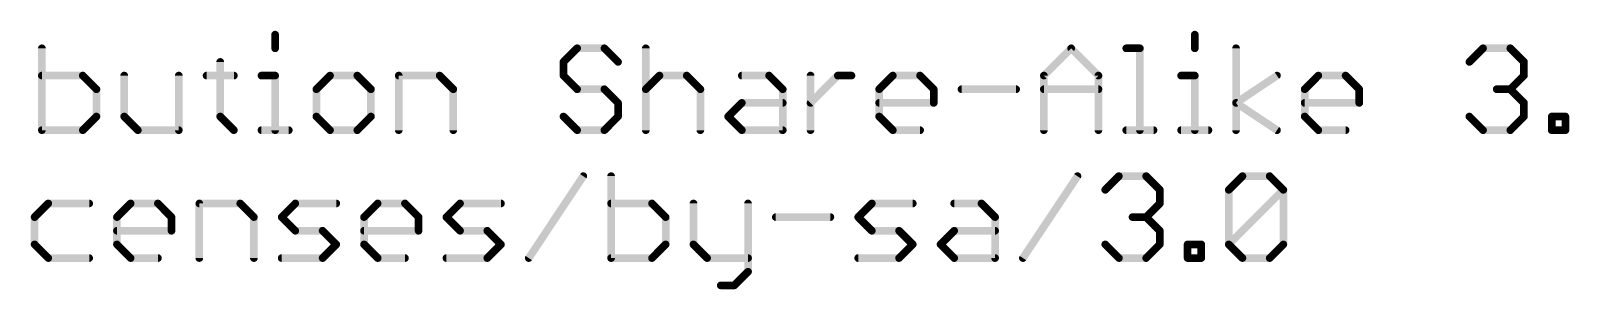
# Model space of a CAD drawing. Extents: x -98 to 26, y -2 to 26.
# Drawn here: x -35.45 to -4.87, y 13.43 to 18.56 of the extents above; entities that cross this region are included whole.
import ezdxf

# ---------------------------------------------------------------- set-up
doc = ezdxf.new("R2010")
doc.units = 0
doc.layers.add('27', color=253, linetype='CONTINUOUS')

msp = doc.modelspace()

# ---------------------------------------------------------------- linework, layer by layer
at = {"layer": '27', "const_width": 0.1524}
for points in [[(-30.5921, 18.4844), (-30.5921, 18.2132)], [(-12.3105, 18.4844), (-12.3105, 18.2132)], [(-35.229, 18.2132), (-35.229, 16.5862)], [(-24.5892, 18.2132), (-24.8603, 17.942)], [(-24.0469, 18.2132), (-24.5892, 18.2132)], [(-23.7757, 17.942), (-24.0469, 18.2132)], [(-23.2232, 18.2132), (-23.2232, 16.5862)], [(-15.3103, 17.6709), (-14.7679, 18.2132)], [(-14.7679, 18.2132), (-14.2256, 17.6709)], [(-13.6731, 18.2132), (-13.402, 18.2132)], [(-13.402, 18.2132), (-13.402, 16.5862)], [(-11.4902, 16.5862), (-11.4902, 18.2132)], [(-6.8516, 17.942), (-6.5805, 18.2132)], [(-6.5805, 18.2132), (-6.0381, 18.2132)], [(-6.0381, 18.2132), (-5.767, 17.942)], [(-34.4155, 17.6709), (-35.229, 17.6709)], [(-34.1443, 17.3997), (-34.4155, 17.6709)], [(-33.5918, 17.6709), (-33.5918, 16.8574)], [(-32.5072, 16.5862), (-32.5072, 17.6709)], [(-31.9547, 17.6709), (-31.4124, 17.6709)], [(-31.6835, 17.942), (-31.6835, 16.8574)], [(-30.8633, 17.6709), (-30.5921, 17.6709)], [(-30.5921, 17.6709), (-30.5921, 16.5862)], [(-29.5007, 17.6709), (-29.7718, 17.3997)], [(-28.9583, 17.6709), (-29.5007, 17.6709)], [(-28.6872, 17.3997), (-28.9583, 17.6709)], [(-28.1347, 16.5862), (-28.1347, 17.6709)], [(-28.1347, 17.6709), (-27.3212, 17.6709)], [(-27.3212, 17.6709), (-27.05, 17.3997)], [(-24.8603, 17.942), (-24.8603, 17.6709)], [(-24.8603, 17.6709), (-24.5892, 17.3997)], [(-23.2232, 17.3997), (-22.952, 17.6709)], [(-22.952, 17.6709), (-22.4097, 17.6709)], [(-22.4097, 17.6709), (-22.1385, 17.3997)], [(-21.3149, 17.6709), (-20.7725, 17.6709)], [(-20.7725, 17.6709), (-20.5014, 17.3997)], [(-19.9489, 16.5862), (-19.9489, 17.6709)], [(-19.9489, 17.1285), (-19.4065, 17.6709)], [(-19.4065, 17.6709), (-19.1354, 17.6709)], [(-18.5846, 17.3997), (-18.3134, 17.6709)], [(-18.3134, 17.6709), (-17.7711, 17.6709)], [(-17.7711, 17.6709), (-17.4999, 17.3997)], [(-15.3103, 16.5862), (-15.3103, 17.6709)], [(-14.2256, 17.6709), (-14.2256, 16.5862)], [(-12.5817, 17.6709), (-12.3105, 17.6709)], [(-12.3105, 17.6709), (-12.3105, 16.5862)], [(-11.4902, 17.1285), (-10.6767, 17.6709)], [(-10.1259, 17.3997), (-9.8548, 17.6709)], [(-9.8548, 17.6709), (-9.3124, 17.6709)], [(-9.3124, 17.6709), (-9.0413, 17.3997)], [(-5.767, 17.6709), (-6.0381, 17.3997)], [(-5.767, 17.942), (-5.767, 17.6709)], [(-34.1443, 16.8574), (-34.1443, 17.3997)], [(-29.7718, 17.3997), (-29.7718, 16.8574)], [(-28.6872, 16.8574), (-28.6872, 17.3997)], [(-27.05, 17.3997), (-27.05, 16.5862)], [(-24.5892, 17.3997), (-24.0469, 17.3997)], [(-24.0469, 17.3997), (-23.7757, 17.1285)], [(-22.1385, 17.3997), (-22.1385, 16.5862)], [(-20.5014, 17.3997), (-20.5014, 16.5862)], [(-18.5846, 16.8574), (-18.5846, 17.3997)], [(-17.4999, 17.3997), (-17.4999, 17.1285)], [(-16.9474, 17.3997), (-15.8628, 17.3997)], [(-15.3103, 17.3997), (-14.2256, 17.3997)], [(-10.1259, 16.8574), (-10.1259, 17.3997)], [(-9.0413, 17.3997), (-9.0413, 17.1285)], [(-6.0381, 17.3997), (-6.3093, 17.3997)], [(-6.0381, 17.3997), (-5.767, 17.1285)], [(-23.7757, 17.1285), (-23.7757, 16.8574)], [(-21.586, 16.8574), (-21.3149, 17.1285)], [(-21.3149, 17.1285), (-20.5014, 17.1285)], [(-17.4999, 17.1285), (-18.5846, 17.1285)], [(-10.6767, 16.5862), (-11.4902, 17.1285)], [(-9.0413, 17.1285), (-10.1259, 17.1285)], [(-5.767, 17.1285), (-5.767, 16.8574)], [(-34.4155, 16.5862), (-34.1443, 16.8574)], [(-33.5918, 16.8574), (-33.3207, 16.5862)], [(-31.6835, 16.8574), (-31.4124, 16.5862)], [(-29.7718, 16.8574), (-29.5007, 16.5862)], [(-28.9583, 16.5862), (-28.6872, 16.8574)], [(-24.5892, 16.5862), (-24.8603, 16.8574)], [(-23.7757, 16.8574), (-24.0469, 16.5862)], [(-21.3149, 16.5862), (-21.586, 16.8574)], [(-18.3134, 16.5862), (-18.5846, 16.8574)], [(-9.8548, 16.5862), (-10.1259, 16.8574)], [(-6.5805, 16.5862), (-6.8516, 16.8574)], [(-5.767, 16.8574), (-6.0381, 16.5862)], [(-5.2145, 16.5862), (-5.2145, 16.8574)], [(-5.2145, 16.8574), (-4.9433, 16.8574)], [(-4.9433, 16.8574), (-4.9433, 16.5862)], [(-35.229, 16.5862), (-34.4155, 16.5862)], [(-33.3207, 16.5862), (-32.5072, 16.5862)], [(-30.8633, 16.5862), (-30.3209, 16.5862)], [(-29.5007, 16.5862), (-28.9583, 16.5862)], [(-24.0469, 16.5862), (-24.5892, 16.5862)], [(-20.5014, 16.5862), (-21.3149, 16.5862)], [(-17.7711, 16.5862), (-18.3134, 16.5862)], [(-13.6731, 16.5862), (-13.1308, 16.5862)], [(-12.5817, 16.5862), (-12.0393, 16.5862)], [(-9.3124, 16.5862), (-9.8548, 16.5862)], [(-6.0381, 16.5862), (-6.5805, 16.5862)], [(-4.9433, 16.5862), (-5.2145, 16.5862)], [(-25.5505, 14.0462), (-24.4659, 15.6732)], [(-23.9134, 15.6732), (-23.9134, 14.0462)], [(-15.7276, 14.0462), (-14.6429, 15.6732)], [(-14.0904, 15.402), (-13.8193, 15.6732)], [(-13.8193, 15.6732), (-13.2769, 15.6732)], [(-13.2769, 15.6732), (-13.0058, 15.402)], [(-11.6347, 15.402), (-11.3635, 15.6732)], [(-11.3635, 15.6732), (-10.8212, 15.6732)], [(-10.8212, 15.6732), (-10.55, 15.402)], [(-13.0058, 15.402), (-13.0058, 15.1309)], [(-11.6347, 14.3174), (-11.6347, 15.402)], [(-11.6347, 14.3174), (-10.55, 15.402)], [(-10.55, 15.402), (-10.55, 14.3174)], [(-35.1023, 15.1309), (-35.3735, 14.8597)], [(-34.2888, 15.1309), (-35.1023, 15.1309)], [(-33.7363, 14.8597), (-33.4651, 15.1309)], [(-33.4651, 15.1309), (-32.9228, 15.1309)], [(-32.9228, 15.1309), (-32.6516, 14.8597)], [(-32.0991, 14.0462), (-32.0991, 15.1309)], [(-32.0991, 15.1309), (-31.2857, 15.1309)], [(-31.2857, 15.1309), (-31.0145, 14.8597)], [(-30.462, 14.8597), (-30.1908, 15.1309)], [(-30.1908, 15.1309), (-29.3773, 15.1309)], [(-28.8248, 14.8597), (-28.5537, 15.1309)], [(-28.5537, 15.1309), (-28.0113, 15.1309)], [(-28.0113, 15.1309), (-27.7402, 14.8597)], [(-27.1877, 14.8597), (-26.9165, 15.1309)], [(-26.9165, 15.1309), (-26.103, 15.1309)], [(-23.0999, 15.1309), (-23.9134, 15.1309)], [(-22.8287, 14.8597), (-23.0999, 15.1309)], [(-22.2762, 15.1309), (-22.2762, 14.3174)], [(-21.1915, 15.1309), (-21.1915, 13.775)], [(-19.0019, 14.8597), (-18.7307, 15.1309)], [(-18.7307, 15.1309), (-17.9172, 15.1309)], [(-17.0936, 15.1309), (-16.5512, 15.1309)], [(-16.5512, 15.1309), (-16.2801, 14.8597)], [(-13.0058, 15.1309), (-13.2769, 14.8597)], [(-35.3735, 14.8597), (-35.3735, 14.3174)], [(-33.7363, 14.3174), (-33.7363, 14.8597)], [(-32.6516, 14.8597), (-32.6516, 14.5885)], [(-31.0145, 14.8597), (-31.0145, 14.0462)], [(-30.1908, 14.5885), (-30.462, 14.8597)], [(-28.8248, 14.3174), (-28.8248, 14.8597)], [(-27.7402, 14.8597), (-27.7402, 14.5885)], [(-26.9165, 14.5885), (-27.1877, 14.8597)], [(-22.8287, 14.3174), (-22.8287, 14.8597)], [(-20.6391, 14.8597), (-19.5544, 14.8597)], [(-18.7307, 14.5885), (-19.0019, 14.8597)], [(-16.2801, 14.8597), (-16.2801, 14.0462)], [(-13.2769, 14.8597), (-13.5481, 14.8597)], [(-13.2769, 14.8597), (-13.0058, 14.5885)], [(-35.3735, 14.3174), (-35.1023, 14.0462)], [(-32.6516, 14.5885), (-33.7363, 14.5885)], [(-33.4651, 14.0462), (-33.7363, 14.3174)], [(-29.6485, 14.5885), (-30.1908, 14.5885)], [(-29.3773, 14.3174), (-29.6485, 14.5885)], [(-29.6485, 14.0462), (-29.3773, 14.3174)], [(-27.7402, 14.5885), (-28.8248, 14.5885)], [(-28.5537, 14.0462), (-28.8248, 14.3174)], [(-26.3742, 14.5885), (-26.9165, 14.5885)], [(-26.103, 14.3174), (-26.3742, 14.5885)], [(-26.3742, 14.0462), (-26.103, 14.3174)], [(-23.0999, 14.0462), (-22.8287, 14.3174)], [(-22.2762, 14.3174), (-22.005, 14.0462)], [(-18.1884, 14.5885), (-18.7307, 14.5885)], [(-17.9172, 14.3174), (-18.1884, 14.5885)], [(-18.1884, 14.0462), (-17.9172, 14.3174)], [(-17.3647, 14.3174), (-17.0936, 14.5885)], [(-17.0936, 14.0462), (-17.3647, 14.3174)], [(-17.0936, 14.5885), (-16.2801, 14.5885)], [(-13.8193, 14.0462), (-14.0904, 14.3174)], [(-13.0058, 14.3174), (-13.2769, 14.0462)], [(-13.0058, 14.5885), (-13.0058, 14.3174)], [(-12.4533, 14.0462), (-12.4533, 14.3174)], [(-12.4533, 14.3174), (-12.1821, 14.3174)], [(-12.1821, 14.3174), (-12.1821, 14.0462)], [(-11.3635, 14.0462), (-11.6347, 14.3174)], [(-10.55, 14.3174), (-10.8212, 14.0462)], [(-35.1023, 14.0462), (-34.2888, 14.0462)], [(-32.9228, 14.0462), (-33.4651, 14.0462)], [(-30.462, 14.0462), (-29.6485, 14.0462)], [(-28.0113, 14.0462), (-28.5537, 14.0462)], [(-27.1877, 14.0462), (-26.3742, 14.0462)], [(-23.9134, 14.0462), (-23.0999, 14.0462)], [(-22.005, 14.0462), (-21.1915, 14.0462)], [(-19.0019, 14.0462), (-18.1884, 14.0462)], [(-16.2801, 14.0462), (-17.0936, 14.0462)], [(-13.2769, 14.0462), (-13.8193, 14.0462)], [(-12.1821, 14.0462), (-12.4533, 14.0462)], [(-10.8212, 14.0462), (-11.3635, 14.0462)], [(-21.1915, 13.775), (-21.4627, 13.5039)], [(-21.4627, 13.5039), (-21.7339, 13.5039)]]:
    msp.add_lwpolyline(points, dxfattribs=at)
at = {"layer": '27', "const_width": 0.0762}
for points in [[(-30.554, 18.4844, 1), (-30.6302, 18.4844)], [(-12.2724, 18.4844, 1), (-12.3486, 18.4844)], [(-35.1909, 18.2132, 1), (-35.2671, 18.2132)], [(-30.6302, 18.2132, 1), (-30.554, 18.2132)], [(-24.5892, 18.2513, 1), (-24.5892, 18.1751)], [(-24.5622, 18.1862, 1), (-24.6161, 18.2401)], [(-24.0199, 18.2401, 1), (-24.0738, 18.1862)], [(-24.0469, 18.1751, 1), (-24.0469, 18.2513)], [(-23.1851, 18.2132, 1), (-23.2613, 18.2132)], [(-14.741, 18.2401, 1), (-14.7949, 18.1862)], [(-14.741, 18.1862, 1), (-14.7949, 18.2401)], [(-13.6731, 18.2513, 1), (-13.6731, 18.1751)], [(-13.3639, 18.2132, 1), (-13.4401, 18.2132)], [(-13.402, 18.1751, 1), (-13.402, 18.2513)], [(-12.3486, 18.2132, 1), (-12.2724, 18.2132)], [(-11.4521, 18.2132, 1), (-11.5283, 18.2132)], [(-6.5805, 18.2513, 1), (-6.5805, 18.1751)], [(-6.5535, 18.1862, 1), (-6.6074, 18.2401)], [(-6.0112, 18.2401, 1), (-6.0651, 18.1862)], [(-6.0381, 18.1751, 1), (-6.0381, 18.2513)], [(-35.229, 17.709, 1), (-35.229, 17.6328)], [(-34.3886, 17.6978, 1), (-34.4425, 17.6439)], [(-34.4155, 17.6328, 1), (-34.4155, 17.709)], [(-33.5537, 17.6709, 1), (-33.6299, 17.6709)], [(-32.4691, 17.6709, 1), (-32.5453, 17.6709)], [(-31.9547, 17.709, 1), (-31.9547, 17.6328)], [(-31.6454, 17.942, 1), (-31.7216, 17.942)], [(-31.4124, 17.6328, 1), (-31.4124, 17.709)], [(-30.8633, 17.709, 1), (-30.8633, 17.6328)], [(-30.554, 17.6709, 1), (-30.6302, 17.6709)], [(-30.5921, 17.6328, 1), (-30.5921, 17.709)], [(-29.5007, 17.709, 1), (-29.5007, 17.6328)], [(-29.4737, 17.6439, 1), (-29.5276, 17.6978)], [(-28.9314, 17.6978, 1), (-28.9853, 17.6439)], [(-28.9583, 17.6328, 1), (-28.9583, 17.709)], [(-28.0966, 17.6709, 1), (-28.1728, 17.6709)], [(-28.1347, 17.709, 1), (-28.1347, 17.6328)], [(-27.2942, 17.6978, 1), (-27.3481, 17.6439)], [(-27.3212, 17.6328, 1), (-27.3212, 17.709)], [(-24.8873, 17.969, 1), (-24.8334, 17.9151)], [(-24.8334, 17.6978, 1), (-24.8873, 17.6439)], [(-24.8222, 17.942, 1), (-24.8984, 17.942)], [(-23.8026, 17.9151, 1), (-23.7487, 17.969)], [(-22.952, 17.709, 1), (-22.952, 17.6328)], [(-22.9251, 17.6439, 1), (-22.979, 17.6978)], [(-22.3828, 17.6978, 1), (-22.4366, 17.6439)], [(-22.4097, 17.6328, 1), (-22.4097, 17.709)], [(-21.3149, 17.709, 1), (-21.3149, 17.6328)], [(-20.7456, 17.6978, 1), (-20.7995, 17.6439)], [(-20.7725, 17.6328, 1), (-20.7725, 17.709)], [(-19.9108, 17.6709, 1), (-19.987, 17.6709)], [(-19.4065, 17.709, 1), (-19.4065, 17.6328)], [(-19.3796, 17.6439, 1), (-19.4335, 17.6978)], [(-19.1354, 17.6328, 1), (-19.1354, 17.709)], [(-18.3134, 17.709, 1), (-18.3134, 17.6328)], [(-18.2865, 17.6439, 1), (-18.3404, 17.6978)], [(-17.7441, 17.6978, 1), (-17.798, 17.6439)], [(-17.7711, 17.6328, 1), (-17.7711, 17.709)], [(-15.2722, 17.6709, 1), (-15.3484, 17.6709)], [(-14.1875, 17.6709, 1), (-14.2637, 17.6709)], [(-12.5817, 17.709, 1), (-12.5817, 17.6328)], [(-12.2724, 17.6709, 1), (-12.3486, 17.6709)], [(-12.3105, 17.6328, 1), (-12.3105, 17.709)], [(-10.6556, 17.6392, 1), (-10.6979, 17.7026)], [(-9.8548, 17.709, 1), (-9.8548, 17.6328)], [(-9.8278, 17.6439, 1), (-9.8817, 17.6978)], [(-9.2855, 17.6978, 1), (-9.3394, 17.6439)], [(-9.3124, 17.6328, 1), (-9.3124, 17.709)], [(-6.8786, 17.969, 1), (-6.8247, 17.9151)], [(-5.7289, 17.942, 1), (-5.8051, 17.942)], [(-5.7939, 17.9151, 1), (-5.74, 17.969)], [(-5.74, 17.6439, 1), (-5.7939, 17.6978)], [(-34.1062, 17.3997, 1), (-34.1824, 17.3997)], [(-34.1713, 17.3728, 1), (-34.1174, 17.4266)], [(-29.7337, 17.3997, 1), (-29.8099, 17.3997)], [(-29.7988, 17.4266, 1), (-29.7449, 17.3728)], [(-28.6491, 17.3997, 1), (-28.7253, 17.3997)], [(-28.7141, 17.3728, 1), (-28.6602, 17.4266)], [(-27.0119, 17.3997, 1), (-27.0881, 17.3997)], [(-27.0769, 17.3728, 1), (-27.0231, 17.4266)], [(-24.8984, 17.6709, 1), (-24.8222, 17.6709)], [(-24.5892, 17.4378, 1), (-24.5892, 17.3616)], [(-24.6161, 17.3728, 1), (-24.5622, 17.4266)], [(-24.0199, 17.4266, 1), (-24.0738, 17.3728)], [(-24.0469, 17.3616, 1), (-24.0469, 17.4378)], [(-23.2501, 17.4266, 1), (-23.1962, 17.3728)], [(-22.1004, 17.3997, 1), (-22.1766, 17.3997)], [(-22.1655, 17.3728, 1), (-22.1116, 17.4266)], [(-20.4633, 17.3997, 1), (-20.5395, 17.3997)], [(-20.5283, 17.3728, 1), (-20.4744, 17.4266)], [(-18.5465, 17.3997, 1), (-18.6227, 17.3997)], [(-18.6115, 17.4266, 1), (-18.5576, 17.3728)], [(-17.4618, 17.3997, 1), (-17.538, 17.3997)], [(-17.5269, 17.3728, 1), (-17.473, 17.4266)], [(-16.9474, 17.4378, 1), (-16.9474, 17.3616)], [(-15.8628, 17.3616, 1), (-15.8628, 17.4378)], [(-15.3372, 17.6978, 1), (-15.2833, 17.6439)], [(-15.3103, 17.4378, 1), (-15.3103, 17.3616)], [(-14.2526, 17.6439, 1), (-14.1987, 17.6978)], [(-14.2256, 17.3616, 1), (-14.2256, 17.4378)], [(-10.0878, 17.3997, 1), (-10.164, 17.3997)], [(-10.1529, 17.4266, 1), (-10.099, 17.3728)], [(-9.0032, 17.3997, 1), (-9.0794, 17.3997)], [(-9.0682, 17.3728, 1), (-9.0143, 17.4266)], [(-6.3093, 17.4378, 1), (-6.3093, 17.3616)], [(-6.0112, 17.4266, 1), (-6.0651, 17.3728)], [(-6.0651, 17.4266, 1), (-6.0112, 17.3728)], [(-6.0381, 17.3616, 1), (-6.0381, 17.4378)], [(-5.8051, 17.6709, 1), (-5.7289, 17.6709)], [(-23.7376, 17.1285, 1), (-23.8138, 17.1285)], [(-23.8026, 17.1016, 1), (-23.7487, 17.1555)], [(-21.3149, 17.1666, 1), (-21.3149, 17.0904)], [(-21.2879, 17.1016, 1), (-21.3418, 17.1555)], [(-20.5014, 17.0904, 1), (-20.5014, 17.1666)], [(-19.9758, 17.1555, 1), (-19.9219, 17.1016)], [(-18.5846, 17.1666, 1), (-18.5846, 17.0904)], [(-17.538, 17.1285, 1), (-17.4618, 17.1285)], [(-17.4999, 17.0904, 1), (-17.4999, 17.1666)], [(-11.4691, 17.1602, 1), (-11.5114, 17.0968)], [(-11.5114, 17.1602, 1), (-11.4691, 17.0968)], [(-10.1259, 17.1666, 1), (-10.1259, 17.0904)], [(-9.0794, 17.1285, 1), (-9.0032, 17.1285)], [(-9.0413, 17.0904, 1), (-9.0413, 17.1666)], [(-5.7289, 17.1285, 1), (-5.8051, 17.1285)], [(-5.7939, 17.1016, 1), (-5.74, 17.1555)], [(-34.1824, 16.8574, 1), (-34.1062, 16.8574)], [(-34.1174, 16.8304, 1), (-34.1713, 16.8843)], [(-33.5649, 16.8843, 1), (-33.6188, 16.8304)], [(-33.6299, 16.8574, 1), (-33.5537, 16.8574)], [(-31.6566, 16.8843, 1), (-31.7105, 16.8304)], [(-31.7216, 16.8574, 1), (-31.6454, 16.8574)], [(-29.7449, 16.8843, 1), (-29.7988, 16.8304)], [(-29.8099, 16.8574, 1), (-29.7337, 16.8574)], [(-28.7253, 16.8574, 1), (-28.6491, 16.8574)], [(-28.6602, 16.8304, 1), (-28.7141, 16.8843)], [(-24.8334, 16.8843, 1), (-24.8873, 16.8304)], [(-23.8138, 16.8574, 1), (-23.7376, 16.8574)], [(-23.7487, 16.8304, 1), (-23.8026, 16.8843)], [(-21.5591, 16.8843, 1), (-21.613, 16.8304)], [(-21.613, 16.8843, 1), (-21.5591, 16.8304)], [(-18.5576, 16.8843, 1), (-18.6115, 16.8304)], [(-18.6227, 16.8574, 1), (-18.5465, 16.8574)], [(-10.099, 16.8843, 1), (-10.1529, 16.8304)], [(-10.164, 16.8574, 1), (-10.0878, 16.8574)], [(-6.8247, 16.8843, 1), (-6.8786, 16.8304)], [(-5.8051, 16.8574, 1), (-5.7289, 16.8574)], [(-5.74, 16.8304, 1), (-5.7939, 16.8843)], [(-5.1764, 16.8574, 1), (-5.2526, 16.8574)], [(-5.2145, 16.8955, 1), (-5.2145, 16.8193)], [(-4.9052, 16.8574, 1), (-4.9814, 16.8574)], [(-4.9433, 16.8193, 1), (-4.9433, 16.8955)], [(-35.229, 16.6243, 1), (-35.229, 16.5481)], [(-35.2671, 16.5862, 1), (-35.1909, 16.5862)], [(-34.4424, 16.6131, 1), (-34.3886, 16.5593)], [(-34.4155, 16.5481, 1), (-34.4155, 16.6243)], [(-33.3207, 16.6243, 1), (-33.3207, 16.5481)], [(-33.3476, 16.5593, 1), (-33.2937, 16.6131)], [(-32.5453, 16.5862, 1), (-32.4691, 16.5862)], [(-32.5072, 16.5481, 1), (-32.5072, 16.6243)], [(-31.4393, 16.5593, 1), (-31.3854, 16.6131)], [(-30.8633, 16.6243, 1), (-30.8633, 16.5481)], [(-30.6302, 16.5862, 1), (-30.554, 16.5862)], [(-30.3209, 16.5481, 1), (-30.3209, 16.6243)], [(-29.5007, 16.6243, 1), (-29.5007, 16.5481)], [(-29.5276, 16.5593, 1), (-29.4737, 16.6131)], [(-28.9853, 16.6131, 1), (-28.9314, 16.5593)], [(-28.9583, 16.5481, 1), (-28.9583, 16.6243)], [(-28.1728, 16.5862, 1), (-28.0966, 16.5862)], [(-27.0881, 16.5862, 1), (-27.0119, 16.5862)], [(-24.5892, 16.6243, 1), (-24.5892, 16.5481)], [(-24.6161, 16.5593, 1), (-24.5622, 16.6131)], [(-24.0738, 16.6131, 1), (-24.0199, 16.5593)], [(-24.0469, 16.5481, 1), (-24.0469, 16.6243)], [(-23.2613, 16.5862, 1), (-23.1851, 16.5862)], [(-22.1766, 16.5862, 1), (-22.1004, 16.5862)], [(-21.3149, 16.6243, 1), (-21.3149, 16.5481)], [(-21.3418, 16.5593, 1), (-21.2879, 16.6131)], [(-20.5395, 16.5862, 1), (-20.4633, 16.5862)], [(-20.5014, 16.5481, 1), (-20.5014, 16.6243)], [(-19.987, 16.5862, 1), (-19.9108, 16.5862)], [(-18.3134, 16.6243, 1), (-18.3134, 16.5481)], [(-18.3404, 16.5593, 1), (-18.2865, 16.6131)], [(-17.7711, 16.5481, 1), (-17.7711, 16.6243)], [(-15.3484, 16.5862, 1), (-15.2722, 16.5862)], [(-14.2637, 16.5862, 1), (-14.1875, 16.5862)], [(-13.6731, 16.6243, 1), (-13.6731, 16.5481)], [(-13.4401, 16.5862, 1), (-13.3639, 16.5862)], [(-13.1308, 16.5481, 1), (-13.1308, 16.6243)], [(-12.5817, 16.6243, 1), (-12.5817, 16.5481)], [(-12.3486, 16.5862, 1), (-12.2724, 16.5862)], [(-12.0393, 16.5481, 1), (-12.0393, 16.6243)], [(-11.5283, 16.5862, 1), (-11.4521, 16.5862)], [(-10.6979, 16.5545, 1), (-10.6556, 16.6179)], [(-9.8548, 16.6243, 1), (-9.8548, 16.5481)], [(-9.8817, 16.5593, 1), (-9.8278, 16.6131)], [(-9.3124, 16.5481, 1), (-9.3124, 16.6243)], [(-6.5805, 16.6243, 1), (-6.5805, 16.5481)], [(-6.6074, 16.5593, 1), (-6.5535, 16.6131)], [(-6.0651, 16.6131, 1), (-6.0112, 16.5593)], [(-6.0381, 16.5481, 1), (-6.0381, 16.6243)], [(-5.2145, 16.6243, 1), (-5.2145, 16.5481)], [(-5.2526, 16.5862, 1), (-5.1764, 16.5862)], [(-4.9814, 16.5862, 1), (-4.9052, 16.5862)], [(-4.9433, 16.5481, 1), (-4.9433, 16.6243)], [(-24.4342, 15.6521, 1), (-24.4976, 15.6943)], [(-23.8753, 15.6732, 1), (-23.9515, 15.6732)], [(-14.6112, 15.6521, 1), (-14.6746, 15.6943)], [(-13.8193, 15.7113, 1), (-13.8193, 15.6351)], [(-13.7923, 15.6462, 1), (-13.8462, 15.7001)], [(-13.25, 15.7001, 1), (-13.3039, 15.6462)], [(-13.2769, 15.6351, 1), (-13.2769, 15.7113)], [(-11.3635, 15.7113, 1), (-11.3635, 15.6351)], [(-11.3366, 15.6462, 1), (-11.3905, 15.7001)], [(-10.7943, 15.7001, 1), (-10.8481, 15.6462)], [(-10.8212, 15.6351, 1), (-10.8212, 15.7113)], [(-14.1174, 15.429, 1), (-14.0635, 15.3751)], [(-12.9677, 15.402, 1), (-13.0439, 15.402)], [(-13.0327, 15.3751, 1), (-12.9788, 15.429)], [(-11.5966, 15.402, 1), (-11.6728, 15.402)], [(-11.6616, 15.429, 1), (-11.6077, 15.3751)], [(-10.5119, 15.402, 1), (-10.5881, 15.402)], [(-10.5231, 15.3751, 1), (-10.577, 15.429)], [(-10.577, 15.3751, 1), (-10.5231, 15.429)], [(-35.1023, 15.169, 1), (-35.1023, 15.0928)], [(-35.0754, 15.1039, 1), (-35.1292, 15.1578)], [(-34.2888, 15.0928, 1), (-34.2888, 15.169)], [(-33.4651, 15.169, 1), (-33.4651, 15.0928)], [(-33.4382, 15.1039, 1), (-33.4921, 15.1578)], [(-32.8959, 15.1578, 1), (-32.9497, 15.1039)], [(-32.9228, 15.0928, 1), (-32.9228, 15.169)], [(-32.061, 15.1309, 1), (-32.1372, 15.1309)], [(-32.0991, 15.169, 1), (-32.0991, 15.0928)], [(-31.2587, 15.1578, 1), (-31.3126, 15.1039)], [(-31.2857, 15.0928, 1), (-31.2857, 15.169)], [(-30.1908, 15.169, 1), (-30.1908, 15.0928)], [(-30.1639, 15.1039, 1), (-30.2178, 15.1578)], [(-29.3773, 15.0928, 1), (-29.3773, 15.169)], [(-28.5537, 15.169, 1), (-28.5537, 15.0928)], [(-28.5267, 15.1039, 1), (-28.5806, 15.1578)], [(-27.9844, 15.1578, 1), (-28.0383, 15.1039)], [(-28.0113, 15.0928, 1), (-28.0113, 15.169)], [(-26.9165, 15.169, 1), (-26.9165, 15.0928)], [(-26.8896, 15.1039, 1), (-26.9435, 15.1578)], [(-26.103, 15.0928, 1), (-26.103, 15.169)], [(-23.9134, 15.169, 1), (-23.9134, 15.0928)], [(-23.0729, 15.1578, 1), (-23.1268, 15.1039)], [(-23.0999, 15.0928, 1), (-23.0999, 15.169)], [(-22.2381, 15.1309, 1), (-22.3143, 15.1309)], [(-21.1534, 15.1309, 1), (-21.2296, 15.1309)], [(-18.7307, 15.169, 1), (-18.7307, 15.0928)], [(-18.7038, 15.1039, 1), (-18.7577, 15.1578)], [(-17.9172, 15.0928, 1), (-17.9172, 15.169)], [(-17.0936, 15.169, 1), (-17.0936, 15.0928)], [(-16.5243, 15.1578, 1), (-16.5782, 15.1039)], [(-16.5512, 15.0928, 1), (-16.5512, 15.169)], [(-13.0439, 15.1309, 1), (-12.9677, 15.1309)], [(-12.9788, 15.1039, 1), (-13.0327, 15.1578)], [(-35.3354, 14.8597, 1), (-35.4116, 14.8597)], [(-35.4004, 14.8866, 1), (-35.3465, 14.8328)], [(-33.6982, 14.8597, 1), (-33.7744, 14.8597)], [(-33.7632, 14.8866, 1), (-33.7094, 14.8328)], [(-32.6135, 14.8597, 1), (-32.6897, 14.8597)], [(-32.6786, 14.8328, 1), (-32.6247, 14.8866)], [(-30.9764, 14.8597, 1), (-31.0526, 14.8597)], [(-31.0414, 14.8328, 1), (-30.9875, 14.8866)], [(-30.435, 14.8866, 1), (-30.4889, 14.8328)], [(-30.4889, 14.8866, 1), (-30.435, 14.8328)], [(-28.7867, 14.8597, 1), (-28.8629, 14.8597)], [(-28.8518, 14.8866, 1), (-28.7979, 14.8328)], [(-27.7021, 14.8597, 1), (-27.7783, 14.8597)], [(-27.7671, 14.8328, 1), (-27.7132, 14.8866)], [(-27.1607, 14.8866, 1), (-27.2146, 14.8328)], [(-27.2146, 14.8866, 1), (-27.1607, 14.8328)], [(-22.7906, 14.8597, 1), (-22.8668, 14.8597)], [(-22.8556, 14.8328, 1), (-22.8018, 14.8866)], [(-20.6391, 14.8978, 1), (-20.6391, 14.8216)], [(-19.5544, 14.8216, 1), (-19.5544, 14.8978)], [(-18.975, 14.8866, 1), (-19.0288, 14.8328)], [(-19.0288, 14.8866, 1), (-18.975, 14.8328)], [(-16.242, 14.8597, 1), (-16.3182, 14.8597)], [(-16.307, 14.8328, 1), (-16.2531, 14.8866)], [(-13.5481, 14.8978, 1), (-13.5481, 14.8216)], [(-13.25, 14.8866, 1), (-13.3039, 14.8328)], [(-13.3039, 14.8866, 1), (-13.25, 14.8328)], [(-13.2769, 14.8216, 1), (-13.2769, 14.8978)], [(-35.3465, 14.3443, 1), (-35.4004, 14.2904)], [(-33.7363, 14.6266, 1), (-33.7363, 14.5504)], [(-33.7094, 14.3443, 1), (-33.7632, 14.2904)], [(-32.6897, 14.5885, 1), (-32.6135, 14.5885)], [(-32.6516, 14.5504, 1), (-32.6516, 14.6266)], [(-30.1908, 14.6266, 1), (-30.1908, 14.5504)], [(-30.2178, 14.5616, 1), (-30.1639, 14.6155)], [(-29.6216, 14.6155, 1), (-29.6754, 14.5616)], [(-29.6485, 14.5504, 1), (-29.6485, 14.6266)], [(-29.3504, 14.2904, 1), (-29.4043, 14.3443)], [(-29.4043, 14.2904, 1), (-29.3504, 14.3443)], [(-28.7979, 14.3443, 1), (-28.8518, 14.2904)], [(-28.8248, 14.6266, 1), (-28.8248, 14.5504)], [(-27.7783, 14.5885, 1), (-27.7021, 14.5885)], [(-27.7402, 14.5504, 1), (-27.7402, 14.6266)], [(-26.9165, 14.6266, 1), (-26.9165, 14.5504)], [(-26.9435, 14.5616, 1), (-26.8896, 14.6155)], [(-26.3472, 14.6155, 1), (-26.4011, 14.5616)], [(-26.3742, 14.5504, 1), (-26.3742, 14.6266)], [(-26.0761, 14.2904, 1), (-26.13, 14.3443)], [(-26.13, 14.2904, 1), (-26.0761, 14.3443)], [(-22.8018, 14.2904, 1), (-22.8556, 14.3443)], [(-22.2493, 14.3443, 1), (-22.3031, 14.2904)], [(-18.7307, 14.6266, 1), (-18.7307, 14.5504)], [(-18.7577, 14.5616, 1), (-18.7038, 14.6155)], [(-18.1615, 14.6155, 1), (-18.2153, 14.5616)], [(-18.1884, 14.5504, 1), (-18.1884, 14.6266)], [(-17.8903, 14.2904, 1), (-17.9442, 14.3443)], [(-17.9442, 14.2904, 1), (-17.8903, 14.3443)], [(-17.3378, 14.3443, 1), (-17.3917, 14.2904)], [(-17.3917, 14.3443, 1), (-17.3378, 14.2904)], [(-17.0936, 14.6266, 1), (-17.0936, 14.5504)], [(-17.0666, 14.5616, 1), (-17.1205, 14.6155)], [(-16.2801, 14.5504, 1), (-16.2801, 14.6266)], [(-14.0635, 14.3443, 1), (-14.1174, 14.2904)], [(-12.9677, 14.5885, 1), (-13.0439, 14.5885)], [(-13.0327, 14.5616, 1), (-12.9788, 14.6155)], [(-12.9788, 14.2904, 1), (-13.0327, 14.3443)], [(-12.4152, 14.3174, 1), (-12.4914, 14.3174)], [(-12.4533, 14.3555, 1), (-12.4533, 14.2793)], [(-12.144, 14.3174, 1), (-12.2202, 14.3174)], [(-12.1821, 14.2793, 1), (-12.1821, 14.3555)], [(-11.6077, 14.3443, 1), (-11.6616, 14.2904)], [(-11.6616, 14.3443, 1), (-11.6077, 14.2904)], [(-10.5231, 14.2904, 1), (-10.577, 14.3443)], [(-35.4116, 14.3174, 1), (-35.3354, 14.3174)], [(-35.1023, 14.0843, 1), (-35.1023, 14.0081)], [(-35.1292, 14.0193, 1), (-35.0754, 14.0731)], [(-34.2888, 14.0081, 1), (-34.2888, 14.0843)], [(-33.7744, 14.3174, 1), (-33.6982, 14.3174)], [(-33.4651, 14.0843, 1), (-33.4651, 14.0081)], [(-33.4921, 14.0193, 1), (-33.4382, 14.0731)], [(-32.9228, 14.0081, 1), (-32.9228, 14.0843)], [(-32.1372, 14.0462, 1), (-32.061, 14.0462)], [(-31.0526, 14.0462, 1), (-30.9764, 14.0462)], [(-30.462, 14.0843, 1), (-30.462, 14.0081)], [(-29.6754, 14.0731, 1), (-29.6216, 14.0193)], [(-29.6485, 14.0081, 1), (-29.6485, 14.0843)], [(-28.8629, 14.3174, 1), (-28.7867, 14.3174)], [(-28.5537, 14.0843, 1), (-28.5537, 14.0081)], [(-28.5806, 14.0193, 1), (-28.5267, 14.0731)], [(-28.0113, 14.0081, 1), (-28.0113, 14.0843)], [(-27.1877, 14.0843, 1), (-27.1877, 14.0081)], [(-26.4011, 14.0731, 1), (-26.3472, 14.0193)], [(-26.3742, 14.0081, 1), (-26.3742, 14.0843)], [(-25.5822, 14.0673, 1), (-25.5188, 14.0251)], [(-23.9134, 14.0843, 1), (-23.9134, 14.0081)], [(-23.9515, 14.0462, 1), (-23.8753, 14.0462)], [(-23.1268, 14.0731, 1), (-23.0729, 14.0193)], [(-23.0999, 14.0081, 1), (-23.0999, 14.0843)], [(-22.8668, 14.3174, 1), (-22.7906, 14.3174)], [(-22.3143, 14.3174, 1), (-22.2381, 14.3174)], [(-22.005, 14.0843, 1), (-22.005, 14.0081)], [(-22.032, 14.0193, 1), (-21.9781, 14.0731)], [(-21.1915, 14.0081, 1), (-21.1915, 14.0843)], [(-19.0019, 14.0843, 1), (-19.0019, 14.0081)], [(-18.2153, 14.0731, 1), (-18.1615, 14.0193)], [(-18.1884, 14.0081, 1), (-18.1884, 14.0843)], [(-17.0936, 14.0843, 1), (-17.0936, 14.0081)], [(-17.1205, 14.0193, 1), (-17.0666, 14.0731)], [(-16.3182, 14.0462, 1), (-16.242, 14.0462)], [(-16.2801, 14.0081, 1), (-16.2801, 14.0843)], [(-15.7593, 14.0673, 1), (-15.6959, 14.0251)], [(-13.8193, 14.0843, 1), (-13.8193, 14.0081)], [(-13.8462, 14.0193, 1), (-13.7923, 14.0731)], [(-13.3039, 14.0731, 1), (-13.25, 14.0193)], [(-13.2769, 14.0081, 1), (-13.2769, 14.0843)], [(-13.0439, 14.3174, 1), (-12.9677, 14.3174)], [(-12.4533, 14.0843, 1), (-12.4533, 14.0081)], [(-12.4914, 14.0462, 1), (-12.4152, 14.0462)], [(-12.2202, 14.0462, 1), (-12.144, 14.0462)], [(-12.1821, 14.0081, 1), (-12.1821, 14.0843)], [(-11.6728, 14.3174, 1), (-11.5966, 14.3174)], [(-11.3635, 14.0843, 1), (-11.3635, 14.0081)], [(-11.3905, 14.0193, 1), (-11.3366, 14.0731)], [(-10.8481, 14.0731, 1), (-10.7943, 14.0193)], [(-10.8212, 14.0081, 1), (-10.8212, 14.0843)], [(-10.5881, 14.3174, 1), (-10.5119, 14.3174)], [(-21.2296, 13.775, 1), (-21.1534, 13.775)], [(-21.1646, 13.7481, 1), (-21.2185, 13.802)], [(-21.7339, 13.542, 1), (-21.7339, 13.4658)], [(-21.4897, 13.5308, 1), (-21.4358, 13.4769)], [(-21.4627, 13.4658, 1), (-21.4627, 13.542)]]:
    msp.add_lwpolyline(points, format="xyb", dxfattribs=at)

doc.saveas('drawing.dxf')
